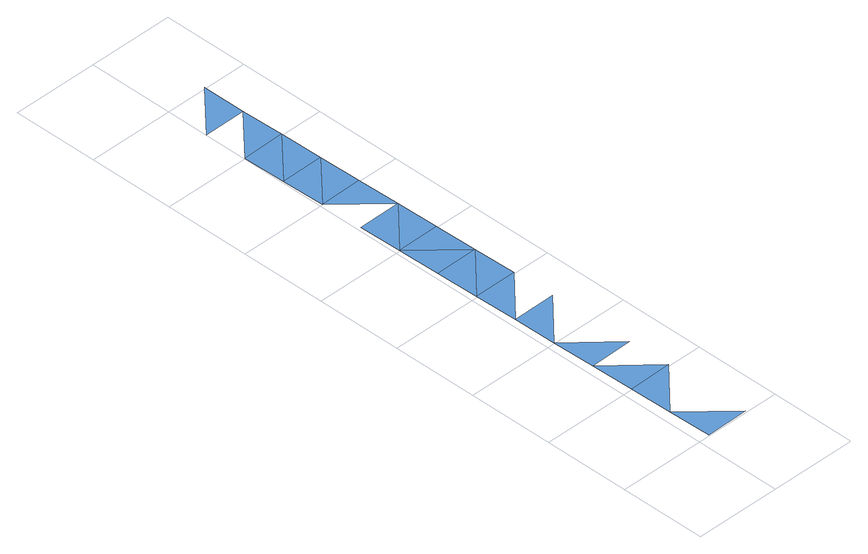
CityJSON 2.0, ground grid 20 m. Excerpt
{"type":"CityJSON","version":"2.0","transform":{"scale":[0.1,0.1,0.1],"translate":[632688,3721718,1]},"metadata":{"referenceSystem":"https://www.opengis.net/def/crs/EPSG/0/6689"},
"CityObjects":{
"waterbody1":{"type":"WaterBody","attributes":{"name":"福岡県津波浸水想定図","class":"1140","function":"2","WaterBodyTsunamiRiskAttribute.description":"1","WaterBodyTsunamiRiskAttribute.rank":"2"},"geometry":[{"type":"MultiSurface","lod":"1","boundaries":[[[0,1,2]],[[3,4,5]],[[5,1,3]],[[6,4,7]],[[6,8,9]]]}]},
"waterbody2":{"type":"WaterBody","attributes":{"name":"福岡県津波浸水想定図","class":"1140","function":"2","WaterBodyTsunamiRiskAttribute.description":"1","WaterBodyTsunamiRiskAttribute.rank":"1"},"geometry":[{"type":"MultiSurface","lod":"1","boundaries":[[[9,10,11]],[[11,12,13]],[[10,12,11]],[[13,12,14]],[[15,16,14]],[[14,12,17]],[[14,17,15]],[[18,15,19]],[[20,18,21]],[[21,18,19]],[[22,20,23]],[[23,24,22]],[[20,21,23]],[[24,25,26]]]}]}
},
"vertices":[
[126,4,8],[24,102,8],[26,2,8],[122,204,8],[20,302,8],[22,202,8],[18,402,8],[120,304,8],[116,503,8],[16,502,8],
[114,603,8],[14,602,8],[112,703,8],[12,702,8],[10,801,8],[108,903,8],[8,901,8],[110,803,8],[6,1001,8],[106,1003,7],[4,1101,8],[104,1103,7],[2,1201,8],[102,1203,8],[100,1303,7],[99,1403,8],[1,1301,8]
]}
